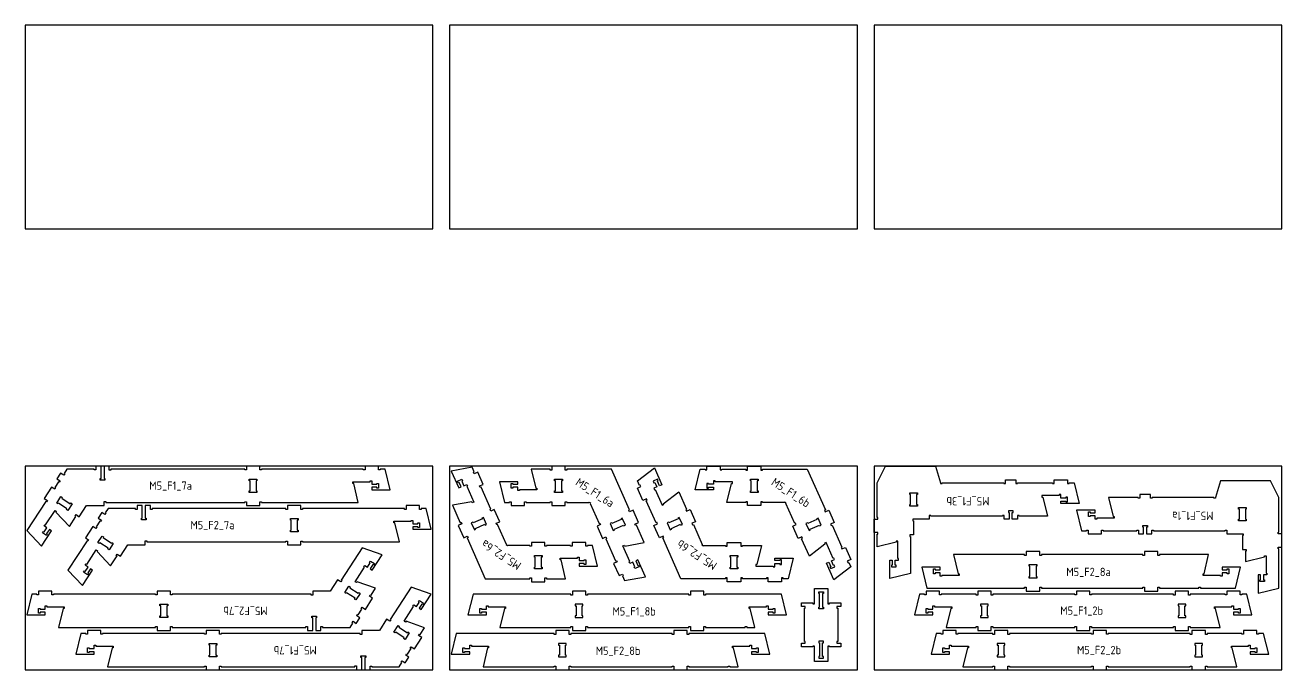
# Model space of a CAD drawing. Header units: millimetres. Extents: x -18174 to 50972, y 6312 to 16778.
# Drawn here: x -2268 to 5252, y 12913 to 16773 of the extents above; entities that cross this region are included whole.
import ezdxf

# ---------------------------------------------------------------- set-up
doc = ezdxf.new("R2010")
doc.units = ezdxf.units.MM
doc.header["$MEASUREMENT"] = 0
for name, color, linetype in [('freeswerk_CODES', 50, 'Continuous'), ('freeswerk_ELEMENTEN', 7, 'Continuous'), ('freeswerk_PLATEN', 3, 'Continuous')]:
    doc.layers.add(name, color=color, linetype=linetype)

msp = doc.modelspace()

# ---------------------------------------------------------------- linework, layer by layer
at = {"layer": 'freeswerk_ELEMENTEN'}
for points in [[(-2085.1, 14002.3), (-2090.5, 13994), (-2109.8, 14006.5), (-2153.4, 13939.4), (-2134.1, 13926.9), (-2139.6, 13918.5), (-2143.8, 13921.2), (-2257.7, 13746), (-2170.1, 13653.3), (-2110.1, 13745.5), (-2122.7, 13753.7), (-2139, 13728.5), (-2134.9, 13725.8), (-2140.3, 13717.4), (-2163.8, 13732.7), (-2158.3, 13741), (-2154.1, 13738.3), (-2137.8, 13763.5), (-2154.6, 13774.4), (-2149.1, 13782.8), (-2144.9, 13780), (-2088.5, 13866.9), (-2080.1, 13861.4), (-2083.4, 13856.4), (-2002.8, 13771.1), (-1964.1, 13830.7), (-1968.3, 13833.4), (-1962.9, 13841.8), (-1943.6, 13829.2), (-1899.8, 13896.5), (-1795, 13896.5), (-1795, 13921.3), (-1785, 13921.3), (-1785, 13914.5), (-954, 13914.5), (-954, 13919.5), (-944, 13919.5), (-944, 13896.5), (-864, 13896.5), (-864, 13919.5), (-854, 13919.5), (-854, 13914.5), (-274, 13914.5), (-301.6, 14028.5), (-307.6, 14028.5), (-307.6, 14038.5), (-204, 14038.5), (-204, 14043.5), (-194, 14043.5), (-194, 14023.5), (-164, 14023.5), (-164, 14028.5), (-154, 14028.5), (-154, 14000.5), (-164, 14000.5), (-164, 14005.5), (-194, 14005.5), (-194, 13990.5), (-84, 13990.5), (-114, 14114.5), (-144, 14114.5), (-144, 14109.5), (-154, 14109.5), (-154, 14132.5), (-234, 14132.5), (-234, 14109.5), (-244, 14109.5), (-244, 14114.5), (-854, 14114.5), (-854, 14109.5), (-864, 14109.5), (-864, 14132.5), (-944, 14132.5), (-944, 14109.5), (-954, 14109.5), (-954, 14114.5), (-1754, 14114.5), (-1754, 14108.5), (-1764, 14108.5), (-1764, 14132.5), (-1795, 14132.5), (-1795, 14057.5), (-1790, 14057.5), (-1790, 14047.5), (-1818, 14047.5), (-1818, 14057.5), (-1813, 14057.5), (-1813, 14132.5), (-1844, 14132.5), (-1844, 14109.5), (-1854, 14109.5), (-1854, 14114.5), (-2018.1, 14114.5), (-2034.8, 14088.9), (-2030.6, 14086.2), (-2036.1, 14077.8), (-2055.3, 14090.3), (-2077.1, 14056.8), (-2057.9, 14044.3), (-2063.3, 14035.9), (-2067.5, 14038.6), (-2089.3, 14005.1)], [(473, 14022.8), (440.5, 14095.9), (419.5, 14086.6), (415.4, 14095.7), (420, 14097.7), (407.8, 14125.1), (282.3, 14102.2), (327, 14001.7), (340.7, 14007.8), (328.5, 14035.2), (323.9, 14033.2), (319.9, 14042.3), (345.5, 14053.7), (349.5, 14044.5), (344.9, 14042.5), (357.1, 14015.1), (375.4, 14023.2), (379.5, 14014.1), (374.9, 14012), (416.9, 13917.4), (407.8, 13913.4), (405.4, 13918.8), (290, 13897.7), (336.3, 13793.5), (341.8, 13796), (345.8, 13786.8), (323.9, 13777.1), (356.4, 13704), (378.3, 13713.7), (382.4, 13704.6), (376.9, 13702.1), (485.4, 13457.9), (752.6, 13457.9), (752.6, 13463.9), (762.6, 13463.9), (762.6, 13439.9), (842.6, 13439.9), (842.6, 13463.9), (852.6, 13463.9), (852.6, 13457.9), (966.6, 13457.9), (939, 13571.9), (933, 13571.9), (933, 13581.9), (1036.6, 13581.9), (1036.6, 13586.9), (1046.6, 13586.9), (1046.6, 13566.9), (1076.6, 13566.9), (1076.6, 13571.9), (1086.6, 13571.9), (1086.6, 13543.9), (1076.6, 13543.9), (1076.6, 13548.9), (1046.6, 13548.9), (1046.6, 13533.9), (1156.6, 13533.9), (1126.6, 13657.9), (1096.6, 13657.9), (1096.6, 13652.9), (1086.6, 13652.9), (1086.6, 13675.9), (1006.6, 13675.9), (1006.6, 13652.9), (996.6, 13652.9), (996.6, 13657.9), (852.6, 13657.9), (852.6, 13652.9), (842.6, 13652.9), (842.6, 13675.9), (762.6, 13675.9), (762.6, 13652.9), (752.6, 13652.9), (752.6, 13657.9), (621.3, 13657.9), (619.5, 13655.2), (611.2, 13660.7), (612.9, 13663.4), (559.6, 13783.3), (555.1, 13781.3), (551, 13790.5), (572, 13799.8), (539.6, 13872.9), (518.5, 13863.6), (514.5, 13872.7), (519.1, 13874.7), (460.6, 14006.3), (456, 14004.3), (452, 14013.4)], [(569.9, 14038.5), (599.9, 13914.5), (629.9, 13914.5), (629.9, 13919.5), (639.9, 13919.5), (639.9, 13896.5), (719.9, 13896.5), (719.9, 13919.5), (729.9, 13919.5), (729.9, 13914.5), (873.9, 13914.5), (873.9, 13919.5), (883.9, 13919.5), (883.9, 13896.5), (963.9, 13896.5), (963.9, 13919.5), (973.9, 13919.5), (973.9, 13914.5), (1105.2, 13914.5), (1106.9, 13917.2), (1115.3, 13911.8), (1113.5, 13909.1), (1166.8, 13789.1), (1171.4, 13791.1), (1175.4, 13782), (1154.4, 13772.7), (1186.9, 13699.6), (1207.9, 13708.9), (1212, 13699.8), (1207.4, 13697.7), (1265.9, 13566.1), (1270.5, 13568.2), (1274.5, 13559), (1253.5, 13549.7), (1286, 13476.6), (1307, 13485.9), (1311.1, 13476.8), (1306.5, 13474.7), (1318.7, 13447.3), (1444.2, 13470.2), (1399.5, 13570.8), (1385.8, 13564.7), (1398, 13537.3), (1402.5, 13539.3), (1406.6, 13530.2), (1381, 13518.8), (1377, 13527.9), (1381.5, 13530), (1369.3, 13557.4), (1351.1, 13549.3), (1347, 13558.4), (1351.6, 13560.4), (1309.6, 13655), (1318.7, 13659.1), (1321.1, 13653.7), (1436.5, 13674.7), (1390.2, 13778.9), (1384.7, 13776.5), (1380.7, 13785.6), (1402.6, 13795.4), (1370.1, 13868.5), (1348.2, 13858.7), (1344.1, 13867.9), (1349.6, 13870.3), (1241.1, 14114.5), (973.9, 14114.5), (973.9, 14108.5), (963.9, 14108.5), (963.9, 14132.5), (883.9, 14132.5), (883.9, 14108.5), (873.9, 14108.5), (873.9, 14114.5), (759.9, 14114.5), (787.5, 14000.5), (793.5, 14000.5), (793.5, 13990.5), (689.9, 13990.5), (689.9, 13985.5), (679.9, 13985.5), (679.9, 14005.5), (649.9, 14005.5), (649.9, 14000.5), (639.9, 14000.5), (639.9, 14028.5), (649.9, 14028.5), (649.9, 14023.5), (679.9, 14023.5), (679.9, 14038.5)], [(2257.9, 13543.9), (2257.9, 13571.9), (2247.9, 13571.9), (2247.9, 13566.9), (2217.9, 13566.9), (2217.9, 13581.9), (2327.9, 13581.9), (2297.9, 13457.9), (2267.9, 13457.9), (2267.9, 13462.9), (2257.9, 13462.9), (2257.9, 13439.9), (2177.9, 13439.9), (2177.9, 13462.9), (2167.9, 13462.9), (2167.9, 13457.9), (2023.9, 13457.9), (2023.9, 13463.9), (2013.9, 13463.9), (2013.9, 13439.9), (1933.9, 13439.9), (1933.9, 13463.9), (1923.9, 13463.9), (1923.9, 13457.9), (1656.7, 13457.9), (1548.2, 13702.1), (1553.7, 13704.6), (1549.7, 13713.7), (1527.7, 13704), (1495.2, 13777.1), (1517.2, 13786.8), (1513.1, 13796), (1507.6, 13793.5), (1449.2, 13925.1), (1453.7, 13927.2), (1449.7, 13936.3), (1428.7, 13927), (1396.2, 14000.1), (1417.2, 14009.4), (1413.1, 14018.6), (1408.6, 14016.5), (1396.4, 14043.9), (1497.5, 14121.7), (1542.2, 14021.2), (1528.5, 14015.1), (1516.3, 14042.5), (1520.9, 14044.5), (1516.8, 14053.7), (1491.2, 14042.3), (1495.3, 14033.2), (1499.9, 14035.2), (1512, 14007.8), (1493.8, 13999.7), (1497.8, 13990.5), (1502.4, 13992.5), (1544.4, 13897.9), (1553.6, 13901.9), (1551.1, 13907.4), (1644.1, 13978.9), (1690.4, 13874.7), (1685.8, 13872.7), (1689.9, 13863.6), (1710.9, 13872.9), (1743.4, 13799.8), (1722.4, 13790.5), (1726.4, 13781.3), (1731, 13783.3), (1784.3, 13663.4), (1782.5, 13660.7), (1790.9, 13655.2), (1792.7, 13657.9), (1923.9, 13657.9), (1923.9, 13652.9), (1933.9, 13652.9), (1933.9, 13675.9), (2013.9, 13675.9), (2013.9, 13652.9), (2023.9, 13652.9), (2023.9, 13657.9), (2137.9, 13657.9), (2110.3, 13543.9), (2104.3, 13543.9), (2104.3, 13533.9), (2207.9, 13533.9), (2207.9, 13528.9), (2217.9, 13528.9), (2217.9, 13548.9), (2247.9, 13548.9), (2247.9, 13543.9)], [(1811.4, 14028.5), (1811.4, 14000.5), (1821.4, 14000.5), (1821.4, 14005.5), (1851.4, 14005.5), (1851.4, 13990.5), (1741.4, 13990.5), (1771.4, 14114.5), (1801.4, 14114.5), (1801.4, 14109.5), (1811.4, 14109.5), (1811.4, 14132.5), (1891.4, 14132.5), (1891.4, 14109.5), (1901.4, 14109.5), (1901.4, 14114.5), (2045.4, 14114.5), (2045.4, 14108.5), (2055.4, 14108.5), (2055.4, 14132.5), (2135.4, 14132.5), (2135.4, 14108.5), (2145.4, 14108.5), (2145.4, 14114.5), (2412.6, 14114.5), (2521.1, 13870.3), (2515.6, 13867.9), (2519.7, 13858.7), (2541.6, 13868.5), (2574.1, 13795.4), (2552.2, 13785.6), (2556.2, 13776.5), (2561.7, 13778.9), (2620.2, 13647.3), (2615.6, 13645.3), (2619.6, 13636.2), (2640.7, 13645.5), (2673.1, 13572.4), (2652.1, 13563), (2656.2, 13553.9), (2660.8, 13555.9), (2672.9, 13528.5), (2571.8, 13450.8), (2527.1, 13551.3), (2540.8, 13557.4), (2553, 13530), (2548.4, 13527.9), (2552.5, 13518.8), (2578.1, 13530.2), (2574, 13539.3), (2569.5, 13537.3), (2557.3, 13564.7), (2575.6, 13572.8), (2571.5, 13581.9), (2566.9, 13579.9), (2524.9, 13674.6), (2515.7, 13670.5), (2518.2, 13665), (2425.2, 13593.5), (2378.9, 13697.7), (2383.5, 13699.8), (2379.4, 13708.9), (2358.4, 13699.6), (2325.9, 13772.7), (2346.9, 13782), (2342.9, 13791.1), (2338.3, 13789.1), (2285, 13909.1), (2286.8, 13911.8), (2278.4, 13917.2), (2276.7, 13914.5), (2145.4, 13914.5), (2145.4, 13919.5), (2135.4, 13919.5), (2135.4, 13896.5), (2055.4, 13896.5), (2055.4, 13919.5), (2045.4, 13919.5), (2045.4, 13914.5), (1931.4, 13914.5), (1959, 14028.5), (1965, 14028.5), (1965, 14038.5), (1861.4, 14038.5), (1861.4, 14043.5), (1851.4, 14043.5), (1851.4, 14023.5), (1821.4, 14023.5), (1821.4, 14028.5)], [(2830.3, 13724.5), (2835.3, 13724.5), (2835.3, 13734.5), (2812.3, 13734.5), (2812.3, 13814.5), (2835.3, 13814.5), (2835.3, 13824.5), (2830.3, 13824.5), (2830.3, 14032.5), (2880.3, 14132.5), (3180.3, 14132.5), (3210.3, 14032.5), (3210.3, 14027.5), (3220.3, 14027.5), (3220.3, 14032.5), (3589.3, 14032.5), (3589.3, 14027.5), (3599.3, 14027.5), (3599.3, 14050.5), (3661.3, 14050.5), (3661.3, 14027.5), (3671.3, 14027.5), (3671.3, 14032.5), (3880.3, 14032.5), (3880.3, 14027.5), (3890.3, 14027.5), (3890.3, 14050.5), (3970.3, 14050.5), (3970.3, 14027.5), (3980.3, 14027.5), (3980.3, 14032.5), (4010.3, 14032.5), (4040.3, 13908.5), (3930.3, 13908.5), (3930.3, 13923.5), (3960.3, 13923.5), (3960.3, 13918.5), (3970.3, 13918.5), (3970.3, 13946.5), (3960.3, 13946.5), (3960.3, 13941.5), (3930.3, 13941.5), (3930.3, 13961.5), (3920.3, 13961.5), (3920.3, 13956.5), (3816.8, 13956.5), (3816.8, 13946.5), (3822.7, 13946.5), (3850.3, 13832.5), (3680.3, 13832.5), (3680.3, 13837.5), (3670.3, 13837.5), (3670.3, 13814.5), (3639.3, 13814.5), (3639.3, 13854.5), (3644.3, 13854.5), (3644.3, 13864.5), (3616.3, 13864.5), (3616.3, 13854.5), (3621.3, 13854.5), (3621.3, 13814.5), (3590.3, 13814.5), (3590.3, 13837.5), (3580.3, 13837.5), (3580.3, 13832.5), (3151.3, 13832.5), (3151.3, 13837.5), (3141.3, 13837.5), (3141.3, 13814.5), (3043.3, 13814.5), (3043.3, 13804.5), (3048.3, 13804.5), (3048.3, 13720.5), (3025.3, 13720.5), (3025.3, 13710.5), (3030.3, 13710.5), (3030.3, 13489.4), (2906.3, 13459.4), (2906.3, 13569.4), (2921.3, 13569.4), (2921.3, 13539.4), (2916.3, 13539.4), (2916.3, 13529.4), (2944.3, 13529.4), (2944.3, 13539.4), (2939.3, 13539.4), (2939.3, 13569.4), (2959.3, 13569.4), (2959.3, 13579.4), (2954.3, 13579.4), (2954.3, 13682.9), (2944.3, 13682.9), (2944.3, 13677), (2830.3, 13649.4)], [(-881, 14054.5), (-881, 14044.5), (-886, 14044.5), (-886, 13984.5), (-881, 13984.5), (-881, 13974.5), (-927, 13974.5), (-927, 13984.5), (-922, 13984.5), (-922, 14044.5), (-927, 14044.5), (-927, 14054.5)], [(941.9, 13984.5), (946.9, 13984.5), (946.9, 13974.5), (900.9, 13974.5), (900.9, 13984.5), (905.9, 13984.5), (905.9, 14044.5), (900.9, 14044.5), (900.9, 14054.5), (946.9, 14054.5), (946.9, 14044.5), (941.9, 14044.5)], [(2072.4, 13984.5), (2077.4, 13984.5), (2077.4, 14044.5), (2072.4, 14044.5), (2072.4, 14054.5), (2118.4, 14054.5), (2118.4, 14044.5), (2113.4, 14044.5), (2113.4, 13984.5), (2118.4, 13984.5), (2118.4, 13974.5), (2072.4, 13974.5)], [(4403.3, 13939.6), (4393.3, 13939.6), (4393.3, 13944.6), (4214.3, 13944.6), (4241.9, 13830.6), (4247.9, 13830.6), (4247.9, 13820.6), (4144.3, 13820.6), (4144.3, 13815.6), (4134.3, 13815.6), (4134.3, 13835.6), (4104.3, 13835.6), (4104.3, 13830.6), (4094.3, 13830.6), (4094.3, 13858.6), (4104.3, 13858.6), (4104.3, 13853.6), (4134.3, 13853.6), (4134.3, 13868.6), (4024.3, 13868.6), (4054.3, 13744.6), (4084, 13744.6), (4084, 13749.6), (4094, 13749.6), (4094, 13726.6), (4174, 13726.6), (4174, 13749.6), (4184, 13749.6), (4184, 13744.6), (4384.3, 13744.6), (4384.3, 13749.6), (4394.3, 13749.6), (4394.3, 13726.6), (4425.3, 13726.6), (4425.3, 13766.6), (4420.3, 13766.6), (4420.3, 13776.6), (4448.3, 13776.6), (4448.3, 13766.6), (4443.3, 13766.6), (4443.3, 13726.6), (4474.3, 13726.6), (4474.3, 13749.6), (4484.3, 13749.6), (4484.3, 13744.6), (4913.3, 13744.6), (4913.3, 13749.6), (4923.3, 13749.6), (4923.3, 13726.6), (5021.3, 13726.6), (5021.3, 13716.6), (5016.3, 13716.6), (5016.3, 13632.6), (5039.3, 13632.6), (5039.3, 13622.6), (5034.3, 13622.6), (5034.3, 13561.5), (5148.3, 13589.1), (5148.3, 13595), (5158.3, 13595), (5158.3, 13491.5), (5163.3, 13491.5), (5163.3, 13481.5), (5143.3, 13481.5), (5143.3, 13451.5), (5148.3, 13451.5), (5148.3, 13441.5), (5120.3, 13441.5), (5120.3, 13451.5), (5125.3, 13451.5), (5125.3, 13481.5), (5110.3, 13481.5), (5110.3, 13371.5), (5234.3, 13401.5), (5234.3, 13636.6), (5229.3, 13636.6), (5229.3, 13646.6), (5252.3, 13646.6), (5252.3, 13726.6), (5229.3, 13726.6), (5229.3, 13736.6), (5234.3, 13736.6), (5234.3, 13944.6), (5184.3, 14044.6), (4884.3, 14044.6), (4854.3, 13944.6), (4854.3, 13939.6), (4844.3, 13939.6), (4844.3, 13944.6), (4475.3, 13944.6), (4475.3, 13939.6), (4465.3, 13939.6), (4465.3, 13962.6), (4403.3, 13962.6)], [(-2070.4, 13905.7), (-2078.8, 13911.2), (-2053.7, 13949.7), (-2045.3, 13944.3), (-2048, 13940.1), (-1997.7, 13907.4), (-1995, 13911.6), (-1986.6, 13906.1), (-2011.7, 13867.6), (-2020.1, 13873), (-2017.3, 13877.2), (-2067.7, 13909.9)], [(3030.5, 13962.5), (3025.5, 13962.5), (3025.5, 13972.5), (3071.5, 13972.5), (3071.5, 13962.5), (3066.5, 13962.5), (3066.5, 13902.5), (3071.5, 13902.5), (3071.5, 13892.5), (3025.5, 13892.5), (3025.5, 13902.5), (3030.5, 13902.5)], [(-1838.8, 13766.3), (-1844.2, 13758), (-1863.5, 13770.5), (-1907.1, 13703.4), (-1887.8, 13690.9), (-1893.3, 13682.5), (-1897.5, 13685.2), (-2011.4, 13510), (-1923.8, 13417.3), (-1863.8, 13509.5), (-1876.4, 13517.7), (-1892.8, 13492.5), (-1888.6, 13489.8), (-1894, 13481.4), (-1917.5, 13496.7), (-1912, 13505), (-1907.8, 13502.3), (-1891.5, 13527.5), (-1908.3, 13538.4), (-1902.8, 13546.8), (-1898.6, 13544), (-1842.2, 13630.9), (-1833.8, 13625.4), (-1837.1, 13620.4), (-1756.5, 13535.1), (-1717.8, 13594.7), (-1722, 13597.4), (-1716.6, 13605.8), (-1697.3, 13593.2), (-1653.5, 13660.5), (-1548.7, 13660.5), (-1548.7, 13685.3), (-1538.7, 13685.3), (-1538.7, 13678.5), (-707.7, 13678.5), (-707.7, 13683.5), (-697.7, 13683.5), (-697.7, 13660.5), (-617.7, 13660.5), (-617.7, 13683.5), (-607.7, 13683.5), (-607.7, 13678.5), (-27.7, 13678.5), (-55.3, 13792.5), (-61.3, 13792.5), (-61.3, 13802.5), (42.3, 13802.5), (42.3, 13807.5), (52.3, 13807.5), (52.3, 13787.5), (82.3, 13787.5), (82.3, 13792.5), (92.3, 13792.5), (92.3, 13764.5), (82.3, 13764.5), (82.3, 13769.5), (52.3, 13769.5), (52.3, 13754.5), (162.3, 13754.5), (132.3, 13878.5), (102.3, 13878.5), (102.3, 13873.5), (92.3, 13873.5), (92.3, 13896.5), (12.3, 13896.5), (12.3, 13873.5), (2.3, 13873.5), (2.3, 13878.5), (-607.7, 13878.5), (-607.7, 13873.5), (-617.7, 13873.5), (-617.7, 13896.5), (-697.7, 13896.5), (-697.7, 13873.5), (-707.7, 13873.5), (-707.7, 13878.5), (-1507.7, 13878.5), (-1507.7, 13872.5), (-1517.7, 13872.5), (-1517.7, 13896.5), (-1548.7, 13896.5), (-1548.7, 13821.5), (-1543.7, 13821.5), (-1543.7, 13811.5), (-1571.7, 13811.5), (-1571.7, 13821.5), (-1566.7, 13821.5), (-1566.7, 13896.5), (-1597.7, 13896.5), (-1597.7, 13873.5), (-1607.7, 13873.5), (-1607.7, 13878.5), (-1771.8, 13878.5), (-1788.5, 13852.9), (-1784.3, 13850.2), (-1789.8, 13841.8), (-1809, 13854.3), (-1830.8, 13820.8), (-1811.6, 13808.3), (-1817, 13799.9), (-1821.2, 13802.6), (-1843, 13769.1)], [(5039.1, 13804.6), (4993.1, 13804.6), (4993.1, 13814.6), (4998.1, 13814.6), (4998.1, 13874.6), (4993.1, 13874.6), (4993.1, 13884.6), (5039.1, 13884.6), (5039.1, 13874.6), (5034.1, 13874.6), (5034.1, 13814.6), (5039.1, 13814.6)], [(-634.7, 13818.5), (-634.7, 13808.5), (-639.7, 13808.5), (-639.7, 13748.5), (-634.7, 13748.5), (-634.7, 13738.5), (-680.7, 13738.5), (-680.7, 13748.5), (-675.7, 13748.5), (-675.7, 13808.5), (-680.7, 13808.5), (-680.7, 13818.5)], [(413.2, 13792.7), (411.2, 13797.3), (402.1, 13793.2), (420.7, 13751.2), (429.9, 13755.2), (427.9, 13759.8), (482.7, 13784.2), (484.7, 13779.6), (493.9, 13783.7), (475.2, 13825.7), (466, 13821.6), (468.1, 13817.1)], [(1313.2, 13779.7), (1315.3, 13775.2), (1324.4, 13779.2), (1305.7, 13821.3), (1296.6, 13817.2), (1298.6, 13812.6), (1243.8, 13788.3), (1241.8, 13792.9), (1232.6, 13788.8), (1251.3, 13746.8), (1260.4, 13750.8), (1258.4, 13755.4)], [(1646.5, 13825.7), (1637.4, 13821.6), (1639.4, 13817.1), (1584.6, 13792.7), (1582.6, 13797.3), (1573.4, 13793.2), (1592.1, 13751.2), (1601.2, 13755.2), (1599.2, 13759.8), (1654, 13784.2), (1656.1, 13779.6), (1665.2, 13783.7)], [(2422.8, 13746.8), (2431.9, 13750.8), (2429.9, 13755.4), (2484.7, 13779.7), (2486.8, 13775.2), (2495.9, 13779.2), (2477.2, 13821.3), (2468.1, 13817.2), (2470.1, 13812.6), (2415.3, 13788.3), (2413.3, 13792.9), (2404.1, 13788.8)], [(-1824.1, 13669.7), (-1832.5, 13675.2), (-1807.4, 13713.7), (-1799, 13708.3), (-1801.7, 13704.1), (-1751.4, 13671.4), (-1748.7, 13675.6), (-1740.3, 13670.1), (-1765.4, 13631.6), (-1773.8, 13637), (-1771.1, 13641.2), (-1821.4, 13673.9)], [(-556.7, 13366.5), (-1387.7, 13366.5), (-1387.7, 13361.5), (-1397.7, 13361.5), (-1397.7, 13384.5), (-1477.7, 13384.5), (-1477.7, 13361.5), (-1487.7, 13361.5), (-1487.7, 13366.5), (-2097.7, 13366.5), (-2097.7, 13361.5), (-2107.7, 13361.5), (-2107.7, 13384.5), (-2187.7, 13384.5), (-2187.7, 13361.5), (-2197.7, 13361.5), (-2197.7, 13366.5), (-2227.7, 13366.5), (-2257.7, 13242.5), (-2147.7, 13242.5), (-2147.7, 13257.5), (-2177.7, 13257.5), (-2177.7, 13252.5), (-2187.7, 13252.5), (-2187.7, 13280.5), (-2177.7, 13280.5), (-2177.7, 13275.5), (-2147.7, 13275.5), (-2147.7, 13295.5), (-2137.7, 13295.5), (-2137.7, 13290.5), (-2034.2, 13290.5), (-2034.2, 13280.5), (-2040.1, 13280.5), (-2067.7, 13166.5), (-1487.7, 13166.5), (-1487.7, 13171.5), (-1477.7, 13171.5), (-1477.7, 13148.5), (-1397.7, 13148.5), (-1397.7, 13171.5), (-1387.7, 13171.5), (-1387.7, 13166.5), (-587.7, 13166.5), (-587.7, 13172.5), (-577.7, 13172.5), (-577.7, 13148.5), (-546.7, 13148.5), (-546.7, 13223.5), (-551.7, 13223.5), (-551.7, 13233.5), (-523.7, 13233.5), (-523.7, 13223.5), (-528.7, 13223.5), (-528.7, 13148.5), (-497.7, 13148.5), (-497.7, 13171.5), (-487.7, 13171.5), (-487.7, 13166.5), (-323.5, 13166.5), (-306.9, 13192.1), (-311.1, 13194.8), (-305.6, 13203.2), (-286.3, 13190.7), (-264.5, 13224.2), (-283.8, 13236.8), (-278.4, 13245.2), (-274.2, 13242.4), (-252.4, 13276), (-256.6, 13278.7), (-251.1, 13287.1), (-231.8, 13274.5), (-188.2, 13341.6), (-207.5, 13354.1), (-202.1, 13362.5), (-197.9, 13359.8), (-171, 13401.2), (-281.8, 13439.9), (-285.1, 13434.8), (-293.5, 13440.3), (-237, 13527.2), (-241.2, 13529.9), (-235.7, 13538.3), (-219, 13527.4), (-202.6, 13552.5), (-206.8, 13555.2), (-201.4, 13563.6), (-177.9, 13548.4), (-183.3, 13540), (-187.5, 13542.7), (-203.9, 13517.6), (-191.3, 13509.4), (-131.4, 13601.6), (-251.7, 13644), (-377.6, 13450.4), (-373.4, 13447.6), (-378.8, 13439.2), (-398.1, 13451.8), (-441.8, 13384.5), (-546.7, 13384.5), (-546.7, 13359.8), (-556.7, 13359.8)], [(4765.9, 13407.5), (4765.9, 13402.5), (4974.2, 13402.5), (5004.2, 13526.5), (4894.2, 13526.5), (4894.2, 13511.5), (4924.2, 13511.5), (4924.2, 13516.5), (4934.2, 13516.5), (4934.2, 13488.5), (4924.2, 13488.5), (4924.2, 13493.5), (4894.2, 13493.5), (4894.2, 13473.5), (4884.2, 13473.5), (4884.2, 13478.5), (4780.7, 13478.5), (4780.7, 13488.5), (4786.6, 13488.5), (4814.2, 13602.5), (4520.2, 13602.5), (4520.2, 13597.5), (4510.2, 13597.5), (4510.2, 13620.5), (4430.2, 13620.5), (4430.2, 13597.5), (4420.2, 13597.5), (4420.2, 13602.5), (3813.2, 13602.5), (3813.2, 13597.5), (3803.2, 13597.5), (3803.2, 13620.5), (3723.2, 13620.5), (3723.2, 13597.5), (3713.2, 13597.5), (3713.2, 13602.5), (3288.3, 13602.5), (3315.9, 13488.5), (3321.9, 13488.5), (3321.9, 13478.5), (3218.3, 13478.5), (3218.3, 13473.5), (3208.3, 13473.5), (3208.3, 13493.5), (3178.3, 13493.5), (3178.3, 13488.5), (3168.3, 13488.5), (3168.3, 13516.5), (3178.3, 13516.5), (3178.3, 13511.5), (3208.3, 13511.5), (3208.3, 13526.5), (3098.3, 13526.5), (3128.3, 13402.5), (3713.2, 13402.5), (3713.2, 13407.5), (3723.2, 13407.5), (3723.2, 13384.5), (3803.2, 13384.5), (3803.2, 13407.5), (3813.2, 13407.5), (3813.2, 13402.5), (4420.2, 13402.5), (4420.2, 13407.5), (4430.2, 13407.5), (4430.2, 13384.5), (4510.2, 13384.5), (4510.2, 13407.5), (4520.2, 13407.5), (4520.2, 13402.5), (4755.9, 13402.5), (4755.9, 13407.5)], [(784.6, 13587.9), (779.6, 13587.9), (779.6, 13597.9), (825.6, 13597.9), (825.6, 13587.9), (820.6, 13587.9), (820.6, 13527.9), (825.6, 13527.9), (825.6, 13517.9), (779.6, 13517.9), (779.6, 13527.9), (784.6, 13527.9)], [(1996.9, 13587.9), (1991.9, 13587.9), (1991.9, 13527.9), (1996.9, 13527.9), (1996.9, 13517.9), (1950.9, 13517.9), (1950.9, 13527.9), (1955.9, 13527.9), (1955.9, 13587.9), (1950.9, 13587.9), (1950.9, 13597.9), (1996.9, 13597.9)], [(3786.2, 13532.5), (3781.2, 13532.5), (3781.2, 13472.5), (3786.2, 13472.5), (3786.2, 13462.5), (3740.2, 13462.5), (3740.2, 13472.5), (3745.2, 13472.5), (3745.2, 13532.5), (3740.2, 13532.5), (3740.2, 13542.5), (3786.2, 13542.5)], [(-263, 13130.5), (-1094, 13130.5), (-1094, 13125.5), (-1104, 13125.5), (-1104, 13148.5), (-1184, 13148.5), (-1184, 13125.5), (-1194, 13125.5), (-1194, 13130.5), (-1804, 13130.5), (-1804, 13125.5), (-1814, 13125.5), (-1814, 13148.5), (-1894, 13148.5), (-1894, 13125.5), (-1904, 13125.5), (-1904, 13130.5), (-1934, 13130.5), (-1964, 13006.5), (-1854, 13006.5), (-1854, 13021.5), (-1884, 13021.5), (-1884, 13016.5), (-1894, 13016.5), (-1894, 13044.5), (-1884, 13044.5), (-1884, 13039.5), (-1854, 13039.5), (-1854, 13059.5), (-1844, 13059.5), (-1844, 13054.5), (-1740.5, 13054.5), (-1740.5, 13044.5), (-1746.4, 13044.5), (-1774, 12930.5), (-1194, 12930.5), (-1194, 12935.5), (-1184, 12935.5), (-1184, 12912.5), (-1104, 12912.5), (-1104, 12935.5), (-1094, 12935.5), (-1094, 12930.5), (-294, 12930.5), (-294, 12936.5), (-284, 12936.5), (-284, 12912.5), (-253, 12912.5), (-253, 12987.5), (-258, 12987.5), (-258, 12997.5), (-230, 12997.5), (-230, 12987.5), (-235, 12987.5), (-235, 12912.5), (-204, 12912.5), (-204, 12935.5), (-194, 12935.5), (-194, 12930.5), (-29.9, 12930.5), (-13.2, 12956.1), (-17.4, 12958.8), (-12, 12967.2), (7.3, 12954.7), (29.1, 12988.2), (9.8, 13000.8), (15.3, 13009.2), (19.5, 13006.4), (41.3, 13040), (37.1, 13042.7), (42.5, 13051.1), (61.8, 13038.5), (105.4, 13105.6), (86.1, 13118.1), (91.6, 13126.5), (95.8, 13123.8), (122.7, 13165.2), (11.9, 13203.9), (8.6, 13198.8), (0.2, 13204.3), (56.7, 13291.2), (52.5, 13293.9), (57.9, 13302.3), (74.7, 13291.4), (91, 13316.5), (86.9, 13319.2), (92.3, 13327.6), (115.8, 13312.4), (110.3, 13304), (106.1, 13306.7), (89.8, 13281.6), (102.4, 13273.4), (162.3, 13365.6), (42, 13408), (-83.9, 13214.4), (-79.7, 13211.6), (-85.2, 13203.2), (-104.4, 13215.8), (-148.2, 13148.5), (-253, 13148.5), (-253, 13123.8), (-263, 13123.8)], [(-293.6, 13340.9), (-343.9, 13373.6), (-346.7, 13369.4), (-355.1, 13374.9), (-330, 13413.5), (-321.6, 13408), (-324.3, 13403.8), (-274, 13371.1), (-271.3, 13375.3), (-262.9, 13369.9), (-288, 13331.3), (-296.4, 13336.7)], [(2545.2, 13308.5), (2545.2, 13313.5), (2613.2, 13313.5), (2613.2, 13291.5), (2590.2, 13291.5), (2590.2, 13281.5), (2595.2, 13281.5), (2595.2, 13081.5), (2590.2, 13081.5), (2590.2, 13071.5), (2613.2, 13071.5), (2613.2, 13049.5), (2545.2, 13049.5), (2545.2, 13054.5), (2535.2, 13054.5), (2535.2, 12963.5), (2455.2, 12963.5), (2455.2, 13054.5), (2445.2, 13054.5), (2445.2, 13049.5), (2377.2, 13049.5), (2377.2, 13071.5), (2400.2, 13071.5), (2400.2, 13081.5), (2395.2, 13081.5), (2395.2, 13281.5), (2400.2, 13281.5), (2400.2, 13291.5), (2377.2, 13291.5), (2377.2, 13313.5), (2445.2, 13313.5), (2445.2, 13308.5), (2455.2, 13308.5), (2455.2, 13399.5), (2535.2, 13399.5), (2535.2, 13308.5)], [(1714.2, 13384.5), (1714.2, 13360.5), (1704.2, 13360.5), (1704.2, 13366.5), (1097.2, 13366.5), (1097.2, 13360.5), (1087.2, 13360.5), (1087.2, 13384.5), (1007.2, 13384.5), (1007.2, 13360.5), (997.2, 13360.5), (997.2, 13366.5), (412.3, 13366.5), (382.3, 13242.5), (492.3, 13242.5), (492.3, 13257.5), (462.3, 13257.5), (462.3, 13252.5), (452.3, 13252.5), (452.3, 13280.5), (462.3, 13280.5), (462.3, 13275.5), (492.3, 13275.5), (492.3, 13295.5), (502.3, 13295.5), (502.3, 13290.5), (605.9, 13290.5), (605.9, 13280.5), (599.9, 13280.5), (572.3, 13166.5), (997.2, 13166.5), (997.2, 13171.5), (1007.2, 13171.5), (1007.2, 13148.5), (1087.2, 13148.5), (1087.2, 13171.5), (1097.2, 13171.5), (1097.2, 13166.5), (1704.2, 13166.5), (1704.2, 13171.5), (1714.2, 13171.5), (1714.2, 13148.5), (1794.2, 13148.5), (1794.2, 13171.5), (1804.2, 13171.5), (1804.2, 13166.5), (2039.9, 13166.5), (2039.9, 13171.5), (2049.9, 13171.5), (2049.9, 13166.5), (2098.2, 13166.5), (2070.6, 13280.5), (2064.7, 13280.5), (2064.7, 13290.5), (2168.2, 13290.5), (2168.2, 13295.5), (2178.2, 13295.5), (2178.2, 13275.5), (2208.2, 13275.5), (2208.2, 13280.5), (2218.2, 13280.5), (2218.2, 13252.5), (2208.2, 13252.5), (2208.2, 13257.5), (2178.2, 13257.5), (2178.2, 13242.5), (2288.2, 13242.5), (2257.9, 13366.5), (1804.2, 13366.5), (1804.2, 13360.5), (1794.2, 13360.5), (1794.2, 13384.5)], [(2509.2, 13369.5), (2504.2, 13369.5), (2504.2, 13288.5), (2509.2, 13288.5), (2509.2, 13278.5), (2481.2, 13278.5), (2481.2, 13288.5), (2486.2, 13288.5), (2486.2, 13369.5), (2481.2, 13369.5), (2481.2, 13379.5), (2509.2, 13379.5)], [(-1419.7, 13236.5), (-1414.7, 13236.5), (-1414.7, 13226.5), (-1460.7, 13226.5), (-1460.7, 13236.5), (-1455.7, 13236.5), (-1455.7, 13296.5), (-1460.7, 13296.5), (-1460.7, 13306.5), (-1414.7, 13306.5), (-1414.7, 13296.5), (-1419.7, 13296.5)], [(1024.2, 13226.5), (1070.2, 13226.5), (1070.2, 13236.5), (1065.2, 13236.5), (1065.2, 13296.5), (1070.2, 13296.5), (1070.2, 13306.5), (1024.2, 13306.5), (1024.2, 13296.5), (1029.2, 13296.5), (1029.2, 13236.5), (1024.2, 13236.5)], [(3449.5, 13226.5), (3495.5, 13226.5), (3495.5, 13236.5), (3490.5, 13236.5), (3490.5, 13296.5), (3495.5, 13296.5), (3495.5, 13306.5), (3449.5, 13306.5), (3449.5, 13296.5), (3454.5, 13296.5), (3454.5, 13236.5), (3449.5, 13236.5)], [(4636.5, 13296.5), (4636.5, 13236.5), (4631.5, 13236.5), (4631.5, 13226.5), (4677.5, 13226.5), (4677.5, 13236.5), (4672.5, 13236.5), (4672.5, 13296.5), (4677.5, 13296.5), (4677.5, 13306.5), (4631.5, 13306.5), (4631.5, 13296.5)], [(0, 13104.9), (-50.3, 13137.6), (-53, 13133.4), (-61.4, 13138.9), (-36.3, 13177.5), (-27.9, 13172), (-30.7, 13167.8), (19.7, 13135.1), (22.4, 13139.3), (30.8, 13133.9), (5.7, 13095.3), (-2.7, 13100.7)], [(1614.2, 13148.5), (1614.2, 13124.5), (1604.2, 13124.5), (1604.2, 13130.5), (997.2, 13130.5), (997.2, 13124.5), (987.2, 13124.5), (987.2, 13148.5), (907.2, 13148.5), (907.2, 13124.5), (897.2, 13124.5), (897.2, 13130.5), (312.3, 13130.5), (282.3, 13006.5), (392.3, 13006.5), (392.3, 13021.5), (362.3, 13021.5), (362.3, 13016.5), (352.3, 13016.5), (352.3, 13044.5), (362.3, 13044.5), (362.3, 13039.5), (392.3, 13039.5), (392.3, 13059.5), (402.3, 13059.5), (402.3, 13054.5), (505.9, 13054.5), (505.9, 13044.5), (499.9, 13044.5), (472.3, 12930.5), (897.2, 12930.5), (897.2, 12935.5), (907.2, 12935.5), (907.2, 12912.5), (987.2, 12912.5), (987.2, 12935.5), (997.2, 12935.5), (997.2, 12930.5), (1604.2, 12930.5), (1604.2, 12935.5), (1614.2, 12935.5), (1614.2, 12912.5), (1694.2, 12912.5), (1694.2, 12935.5), (1704.2, 12935.5), (1704.2, 12930.5), (1939.9, 12930.5), (1939.9, 12935.5), (1949.9, 12935.5), (1949.9, 12930.5), (1998.2, 12930.5), (1970.6, 13044.5), (1964.7, 13044.5), (1964.7, 13054.5), (2068.2, 13054.5), (2068.2, 13059.5), (2078.2, 13059.5), (2078.2, 13039.5), (2108.2, 13039.5), (2108.2, 13044.5), (2118.2, 13044.5), (2118.2, 13016.5), (2108.2, 13016.5), (2108.2, 13021.5), (2078.2, 13021.5), (2078.2, 13006.5), (2188.2, 13006.5), (2157.9, 13130.5), (1704.2, 13130.5), (1704.2, 13124.5), (1694.2, 13124.5), (1694.2, 13148.5)], [(-1126, 13000.5), (-1121, 13000.5), (-1121, 12990.5), (-1167, 12990.5), (-1167, 13000.5), (-1162, 13000.5), (-1162, 13060.5), (-1167, 13060.5), (-1167, 13070.5), (-1121, 13070.5), (-1121, 13060.5), (-1126, 13060.5)], [(924.2, 12990.5), (970.2, 12990.5), (970.2, 13000.5), (965.2, 13000.5), (965.2, 13060.5), (970.2, 13060.5), (970.2, 13070.5), (924.2, 13070.5), (924.2, 13060.5), (929.2, 13060.5), (929.2, 13000.5), (924.2, 13000.5)], [(2481.2, 12993.5), (2481.2, 12983.5), (2509.2, 12983.5), (2509.2, 12993.5), (2504.2, 12993.5), (2504.2, 13074.5), (2509.2, 13074.5), (2509.2, 13084.5), (2481.2, 13084.5), (2481.2, 13074.5), (2486.2, 13074.5), (2486.2, 12993.5)], [(3549.5, 12990.5), (3595.5, 12990.5), (3595.5, 13000.5), (3590.5, 13000.5), (3590.5, 13060.5), (3595.5, 13060.5), (3595.5, 13070.5), (3549.5, 13070.5), (3549.5, 13060.5), (3554.5, 13060.5), (3554.5, 13000.5), (3549.5, 13000.5)], [(4736.5, 13060.5), (4736.5, 13000.5), (4731.5, 13000.5), (4731.5, 12990.5), (4777.5, 12990.5), (4777.5, 13000.5), (4772.5, 13000.5), (4772.5, 13060.5), (4777.5, 13060.5), (4777.5, 13070.5), (4731.5, 13070.5), (4731.5, 13060.5)]]:
    msp.add_lwpolyline(points, close=True, dxfattribs=at)
for points in [[(4614.5, 13384.5), (4614.5, 13360.5), (4604.5, 13360.5), (4604.5, 13366.5), (4113.5, 13366.5), (4113.5, 13361.5), (4103.5, 13361.5), (4103.5, 13384.5), (4023.5, 13384.5), (4023.5, 13361.5), (4013.5, 13361.5), (4013.5, 13366.5), (3522.5, 13366.5), (3522.5, 13360.5), (3512.5, 13360.5), (3512.5, 13384.5), (3432.5, 13384.5), (3432.5, 13360.5), (3422.5, 13360.5), (3422.5, 13366.5), (3213.8, 13366.5), (3213.8, 13361.5), (3203.8, 13361.5), (3203.8, 13384.5), (3123.8, 13384.5), (3123.8, 13361.5), (3113.8, 13361.5), (3113.8, 13366.5), (3083.5, 13366.5), (3053.5, 13242.5), (3163.5, 13242.5), (3163.5, 13257.5), (3133.5, 13257.5), (3133.5, 13252.5), (3123.5, 13252.5), (3123.5, 13280.5), (3133.5, 13280.5), (3133.5, 13275.5), (3163.5, 13275.5), (3163.5, 13295.5), (3173.5, 13295.5), (3173.5, 13290.5), (3277.1, 13290.5), (3277.1, 13280.5), (3271, 13280.5), (3243.5, 13166.5), (3422.5, 13166.5), (3422.5, 13171.5), (3432.5, 13171.5), (3432.5, 13148.5), (3512.5, 13148.5), (3512.5, 13171.5), (3522.5, 13171.5), (3522.5, 13166.5), (4013.5, 13166.5), (4013.5, 13171.5), (4023.5, 13171.5), (4023.5, 13148.5), (4103.5, 13148.5), (4103.5, 13171.5), (4113.5, 13171.5), (4113.5, 13166.5), (4604.5, 13166.5), (4604.5, 13171.5), (4614.5, 13171.5), (4614.5, 13148.5), (4694.5, 13148.5), (4694.5, 13171.5), (4704.5, 13171.5), (4704.5, 13166.5), (4883.5, 13166.5), (4855.9, 13280.5), (4850, 13280.5), (4850, 13290.5), (4953.5, 13290.5), (4953.5, 13295.5), (4963.5, 13295.5), (4963.5, 13275.5), (4993.5, 13275.5), (4993.5, 13280.5), (5003.5, 13280.5), (5003.5, 13252.5)], [(5003.5, 13252.5), (4993.5, 13252.5), (4993.5, 13257.5), (4963.5, 13257.5), (4963.5, 13242.5), (5073.5, 13242.5), (5043.2, 13366.5), (5013.2, 13366.5), (5013.2, 13361.5), (5003.2, 13361.5), (5003.2, 13384.5), (4923.2, 13384.5), (4923.2, 13361.5), (4913.2, 13361.5), (4913.2, 13366.5), (4704.5, 13366.5), (4704.5, 13360.5), (4694.5, 13360.5), (4694.5, 13384.5), (4614.5, 13384.5)], [(4714.5, 13148.5), (4714.5, 13124.5), (4704.5, 13124.5), (4704.5, 13130.5), (4213.5, 13130.5), (4213.5, 13125.5), (4203.5, 13125.5), (4203.5, 13148.5), (4123.5, 13148.5), (4123.5, 13125.5), (4113.5, 13125.5), (4113.5, 13130.5), (3622.5, 13130.5), (3622.5, 13124.5), (3612.5, 13124.5), (3612.5, 13148.5), (3532.5, 13148.5), (3532.5, 13124.5), (3522.5, 13124.5), (3522.5, 13130.5), (3313.8, 13130.5), (3313.8, 13125.5), (3303.8, 13125.5), (3303.8, 13148.5), (3223.8, 13148.5), (3223.8, 13125.5), (3213.8, 13125.5), (3213.8, 13130.5), (3183.5, 13130.5), (3153.5, 13006.5), (3263.5, 13006.5), (3263.5, 13021.5), (3233.5, 13021.5), (3233.5, 13016.5), (3223.5, 13016.5), (3223.5, 13044.5), (3233.5, 13044.5), (3233.5, 13039.5), (3263.5, 13039.5), (3263.5, 13059.5), (3273.5, 13059.5), (3273.5, 13054.5), (3377.1, 13054.5), (3377.1, 13044.5), (3371, 13044.5), (3343.5, 12930.5), (3522.5, 12930.5), (3522.5, 12935.5), (3532.5, 12935.5), (3532.5, 12912.5), (3612.5, 12912.5), (3612.5, 12935.5), (3622.5, 12935.5), (3622.5, 12930.5), (4113.5, 12930.5), (4113.5, 12935.5), (4123.5, 12935.5), (4123.5, 12912.5), (4203.5, 12912.5), (4203.5, 12935.5), (4213.5, 12935.5), (4213.5, 12930.5), (4704.5, 12930.5), (4704.5, 12935.5), (4714.5, 12935.5), (4714.5, 12912.5), (4794.5, 12912.5), (4794.5, 12935.5), (4804.5, 12935.5), (4804.5, 12930.5), (4983.5, 12930.5), (4955.9, 13044.5), (4950, 13044.5), (4950, 13054.5), (5053.5, 13054.5), (5053.5, 13059.5), (5063.5, 13059.5), (5063.5, 13039.5), (5093.5, 13039.5), (5093.5, 13044.5), (5103.5, 13044.5), (5103.5, 13016.5)], [(5103.5, 13016.5), (5093.5, 13016.5), (5093.5, 13021.5), (5063.5, 13021.5), (5063.5, 13006.5), (5173.5, 13006.5), (5143.2, 13130.5), (5113.2, 13130.5), (5113.2, 13125.5), (5103.2, 13125.5), (5103.2, 13148.5), (5023.2, 13148.5), (5023.2, 13125.5), (5013.2, 13125.5), (5013.2, 13130.5), (4804.5, 13130.5), (4804.5, 13124.5), (4794.5, 13124.5), (4794.5, 13148.5), (4714.5, 13148.5)]]:
    msp.add_lwpolyline(points, dxfattribs=at)
at = {"layer": 'freeswerk_PLATEN'}
for points in [[(-2267.7, 15552.5), (172.3, 15552.5), (172.3, 16772.5), (-2267.7, 16772.5)], [(272.3, 15552.5), (2712.3, 15552.5), (2712.3, 16772.5), (272.3, 16772.5)], [(2812.3, 15552.5), (5252.3, 15552.5), (5252.3, 16772.5), (2812.3, 16772.5)], [(-2267.7, 12912.5), (172.3, 12912.5), (172.3, 14132.5), (-2267.7, 14132.5)], [(272.3, 12912.5), (2712.3, 12912.5), (2712.3, 14132.5), (272.3, 14132.5)], [(2812.3, 12912.5), (5252.3, 12912.5), (5252.3, 14132.5), (2812.3, 14132.5)]]:
    msp.add_lwpolyline(points, close=True, dxfattribs=at)

# ---------------------------------------------------------------- texts
at = {"layer": 'freeswerk_CODES', "char_height": 50, "attachment_point": 1}
for s, insert in [('{\\Fiso|c0;M5_F1_7a}', (-1524.9, 14040.4)), ('{\\Fiso|c0;M5_F2_7a}', (-1278.6, 13804.4)), ('{\\Fiso|c0;M5_F2_8a}', (3962.7, 13523.9)), ('{\\Fiso|c0;M5_F1_8b}', (1246.7, 13287.9)), ('{\\Fiso|c0;M5_F1_2b}', (3926.4, 13292.4)), ('{\\Fiso|c0;M5_F2_8b}', (1146.7, 13051.9)), ('{\\Fiso|c0;M5_F2_2b}', (4026.4, 13056.4))]:
    msp.add_mtext_dynamic_manual_height_columns(s, width=318.081, gutter_width=1456.3, heights=[0], dxfattribs=dict(at, insert=insert))
for s, insert, rotation in [('{\\Fiso|c0;M5_F1_6a}', (1048.2, 14065), 326.97613), ('{\\Fiso|c0;M5_F1_6b}', (2219.6, 14065), 326.97613), ('{\\Fiso|c0;M5_F1_3b}', (3502.3, 13897.5), 180), ('{\\Fiso|c0;M5_F1_1a}', (4842.6, 13809.6), 180), ('{\\Fiso|c0;M5_F2_6a}', (678.3, 13507.5), 146.97613), ('{\\Fiso|c0;M5_F2_6b}', (1849.7, 13507.4), 146.97613), ('{\\Fiso|c0;M5_F2_7b}', (-816.8, 13240.6), 180), ('{\\Fiso|c0;M5_F1_7b}', (-523.1, 13004.6), 180)]:
    msp.add_mtext_dynamic_manual_height_columns(s, width=318.081, gutter_width=1456.3, heights=[0], dxfattribs=dict(at, insert=insert, rotation=rotation))

doc.saveas('drawing.dxf')
